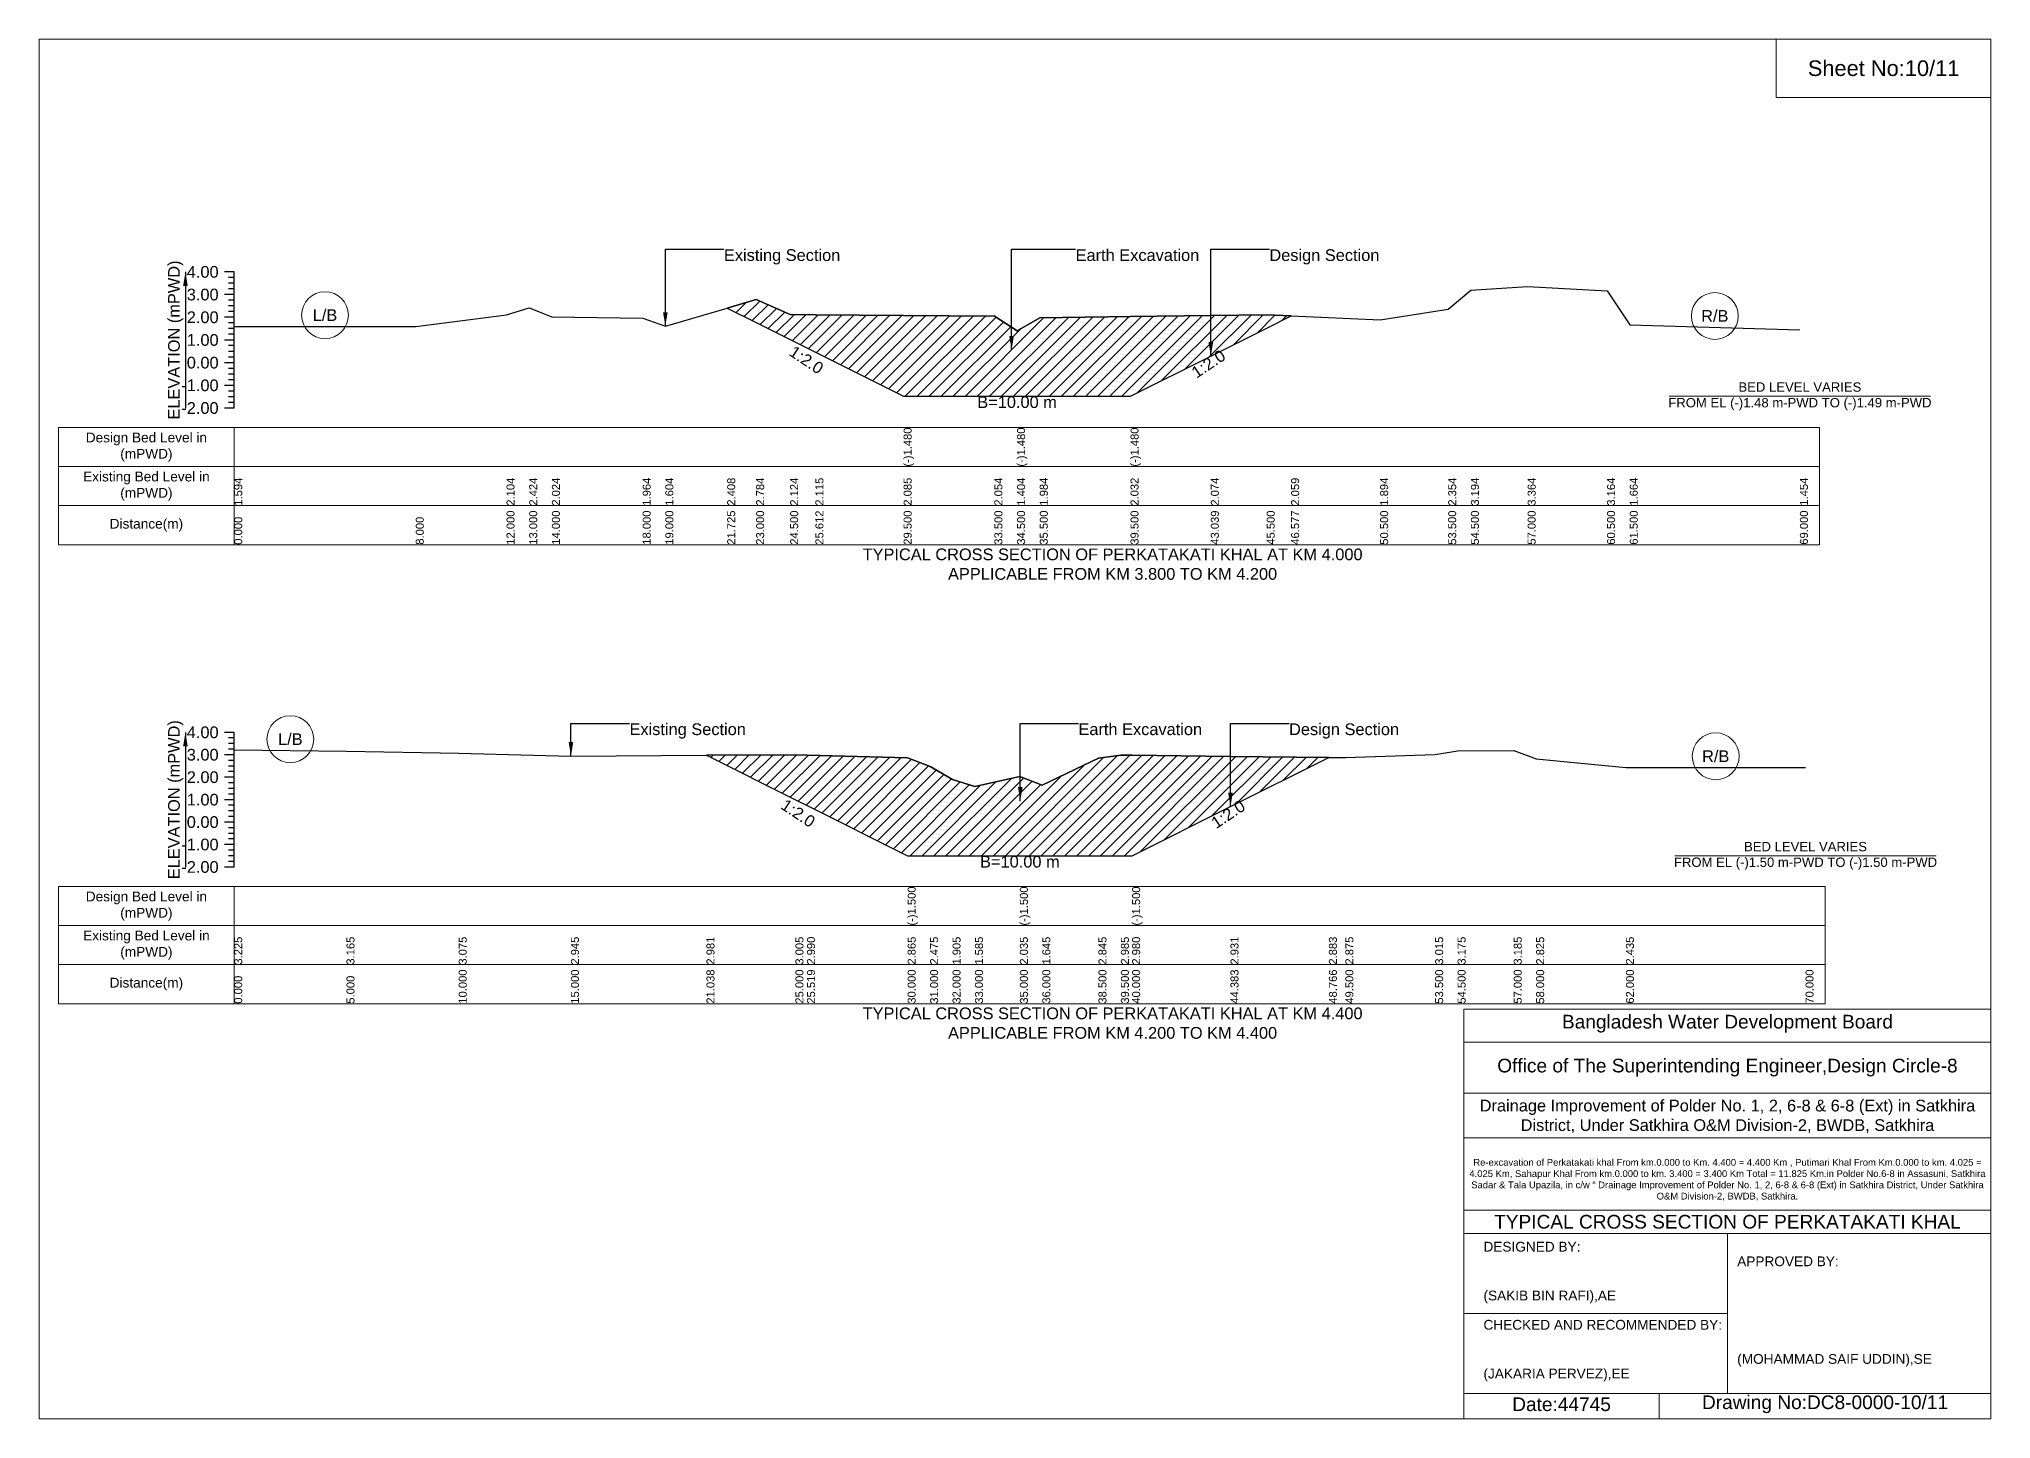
# Model space of a CAD drawing. Header units: inches. Extents: x 91000 to 208000, y -5656 to 20000.
# Drawn here: x 190000 to 198000, y -5656 to 0 of the extents above; entities that cross this region are included whole.
import ezdxf

# ---------------------------------------------------------------- set-up
doc = ezdxf.new("R2010")
doc.units = ezdxf.units.IN
doc.header["$LTSCALE"] = 7
doc.header["$MEASUREMENT"] = 0
for name, color, linetype, lineweight in [('Cross section Data Border', 7, 'Continuous', 9), ('Cross Section Labels', 7, 'Continuous', 9), ('Existing_Bed_Level for Xsection', 7, 'Continuous', 25)]:
    doc.layers.add(name, color=color, linetype=linetype, lineweight=lineweight)
doc.styles.get("Standard").update_dxf_attribs({"font": 'arial.ttf'})
doc.dimstyles.get("Standard").update_dxf_attribs({"dimtxt": 0.18, "dimasz": 0.18, "dimexe": 0.18, "dimexo": 0.0625, "dimgap": 0.09, "dimtad": 0, "dimtih": 1, "dimtoh": 1, "dimdec": 4, "dimzin": 0, "dimdsep": 46, "dimtxsty": 'Standard', "dimcen": 0.09, "dimadec": 0, "dimazin": 0, "dimtfac": 1, "dimtdec": 4, "dimtofl": 0, "dimtmove": 0, "dimatfit": 3, "dimfxl": 1, "dimtolj": 1, "dimtzin": 0, "dimarcsym": 0})

msp = doc.modelspace()

# ---------------------------------------------------------------- hatches: boundary and pattern name
at = {"layer": 'Existing_Bed_Level for Xsection'}
h = msp.add_hatch(dxfattribs=at)
h.set_pattern_fill('ANSI31', color=256, scale=279, style=0)
h.paths.add_polyline_path([(192820.4, -1102.7), (192939, -1162), (193078.5, -1231.7), (193181.9, -1283.4), (193543.5, -1464.2), (193915.5, -1464.2), (194008.5, -1464.2), (194101.5, -1464.2), (194473.5, -1464.2), (194802.6, -1299.7), (195031.5, -1185.2), (195131.7, -1135.1), (195031.5, -1130.9), (194802.6, -1133.6), (194473.5, -1137.6), (194101.5, -1142.1), (194008.5, -1196), (193915.5, -1135.5), (193543.5, -1132.7), (193181.9, -1129.8), (193078.5, -1129), (192939, -1067.7)])
h = msp.add_hatch(dxfattribs=at)
h.set_pattern_fill('ANSI31', color=256, scale=276, style=0)
h.paths.add_polyline_path([(192735.5, -2935.5), (193100, -3117.8), (193147.7, -3141.7), (193560, -3347.8), (193652, -3347.8), (193744, -3347.8), (193836, -3347.8), (194020, -3347.8), (194112, -3347.8), (194342, -3347.8), (194434, -3347.8), (194480, -3347.8), (194883.2, -3146.2), (195286.5, -2944.6), (194883.2, -2940.1), (194480, -2935.7), (194434, -2935.2), (194342, -2948.1), (194112, -3058.5), (194020, -3022.6), (193836, -3064), (193744, -3034.6), (193652, -2982.1), (193560, -2946.2), (193147.7, -2934.7), (193100, -2933.4)])

# ---------------------------------------------------------------- linework, layer by layer
at = {"layer": 'Cross section Data Border'}
for points in [[(190080, -1592.6), (197297, -1592.6), (197297, -2072.6), (190080, -2072.6)], [(190080, -3473.8), (197320, -3473.8), (197320, -3953.8), (190080, -3953.8)]]:
    msp.add_lwpolyline(points, close=True, dxfattribs=at)
for points in [[(190800, -1592.6), (190800, -2072.6)], [(190080, -1752.6), (197297, -1752.6)], [(190080, -1912.6), (197297, -1912.6)], [(190800, -3473.8), (190800, -3953.8)], [(190080, -3633.8), (197320, -3633.8)], [(190080, -3793.8), (197320, -3793.8)]]:
    msp.add_lwpolyline(points, dxfattribs=at)
at = {"layer": 'Cross Section Labels'}
for points in [[(190000, 0), (198000, 0), (198000, -5656), (190000, -5656)], [(197120, 0), (198000, 0), (198000, -240), (197120, -240)]]:
    msp.add_lwpolyline(points, close=True, dxfattribs=at)
for points in [[(196681.2, -1464.2), (197752.8, -1464.2)], [(196704.2, -3347.8), (197775.8, -3347.8)], [(195840, -5656), (195840, -3976), (198000, -3976)], [(195840, -4112), (198000, -4112)], [(195840, -4320), (198000, -4320)], [(195840, -4504), (198000, -4504)], [(195840, -4800), (198000, -4800)], [(195840, -4896), (198000, -4896)], [(196920, -4896), (196920, -5552)], [(195840, -5224), (196920, -5224)], [(195840, -5552), (198000, -5552)], [(196640, -5552), (196640, -5656)]]:
    msp.add_lwpolyline(points, dxfattribs=at)
for centre in [(191172, -1131.8), (196868.2, -1135.1), (191030, -2869.9), (196872, -2939.8)]:
    msp.add_circle(centre, 96, dxfattribs=at)
at = {"layer": 'Existing_Bed_Level for Xsection'}
for points in [[(190800, -954.6), (190760, -954.6)], [(190800, -1512.6), (190800, -1419.6), (190800, -1326.6), (190800, -1233.6), (190800, -1140.6), (190800, -1047.6), (190800, -954.6)], [(190800, -977.8), (190776, -977.8)], [(190800, -1001.1), (190776, -1001.1)], [(190800, -1024.3), (190776, -1024.3)], [(190800, -1178.3), (191544, -1178.3), (191916, -1130.9), (192009, -1101.1), (192102, -1138.3), (192474, -1143.9), (192567, -1177.4), (192820.4, -1102.7), (192939, -1067.7), (193078.5, -1129), (193181.9, -1129.8), (193543.5, -1132.7), (193543.5, -1132.7), (193915.5, -1135.5), (194008.5, -1196), (194008.5, -1196), (194101.5, -1142.1), (194473.5, -1137.6), (194473.5, -1137.6), (194802.6, -1133.6), (195031.5, -1130.9), (195131.7, -1135.1), (195496.5, -1150.4), (195775.5, -1107.7), (195868.5, -1029.5), (196101, -1013.7), (196426.5, -1032.3), (196519.5, -1171.8), (197217, -1191.3)], [(190800, -1047.6), (190760, -1047.6)], [(190800, -1070.8), (190776, -1070.8)], [(190800, -1094.1), (190776, -1094.1)], [(190800, -1117.3), (190776, -1117.3)], [(190800, -1140.6), (190760, -1140.6)], [(190800, -1163.8), (190776, -1163.8)], [(190800, -1187.1), (190776, -1187.1)], [(190800, -1233.6), (190760, -1233.6)], [(190800, -1210.3), (190776, -1210.3)], [(190800, -1256.8), (190776, -1256.8)], [(190800, -1326.6), (190760, -1326.6)], [(190800, -1280.1), (190776, -1280.1)], [(190800, -1303.3), (190776, -1303.3)], [(190800, -1349.8), (190776, -1349.8)], [(190800, -1419.6), (190760, -1419.6)], [(190800, -1373.1), (190776, -1373.1)], [(190800, -1396.3), (190776, -1396.3)], [(190800, -1512.6), (190760, -1512.6)], [(190800, -1442.8), (190776, -1442.8)], [(190800, -1466.1), (190776, -1466.1)], [(190800, -1489.3), (190776, -1489.3)], [(190800, -2841.8), (190760, -2841.8)], [(190800, -2864.8), (190776, -2864.8)], [(190800, -3393.8), (190800, -3301.8), (190800, -3209.8), (190800, -3117.8), (190800, -3025.8), (190800, -2933.8), (190800, -2841.8)], [(190800, -2933.8), (190760, -2933.8)], [(190800, -2887.8), (190776, -2887.8)], [(190800, -2910.8), (190776, -2910.8)], [(190800, -2956.8), (190776, -2956.8)], [(190800, -2913.1), (191260, -2918.6), (191720, -2926.9), (192180, -2938.9), (192735.5, -2935.5), (193100, -2933.4), (193147.7, -2934.7), (193560, -2946.2), (193560, -2946.2), (193652, -2982.1), (193744, -3034.6), (193836, -3064), (194020, -3022.6), (194020, -3022.6), (194112, -3058.5), (194342, -2948.1), (194434, -2935.2), (194480, -2935.7), (194480, -2935.7), (194883.2, -2940.1), (195286.5, -2944.6), (195354, -2945.3), (195722, -2932.4), (195814, -2917.7), (196044, -2916.8), (196136, -2949.9), (196504, -2985.8), (197240, -2985.8)], [(190800, -3025.8), (190760, -3025.8)], [(190800, -2979.8), (190776, -2979.8)], [(190800, -3002.8), (190776, -3002.8)], [(190800, -3117.8), (190760, -3117.8)], [(190800, -3048.8), (190776, -3048.8)], [(190800, -3071.8), (190776, -3071.8)], [(190800, -3094.8), (190776, -3094.8)], [(190800, -3140.8), (190776, -3140.8)], [(190800, -3163.8), (190776, -3163.8)], [(190800, -3186.8), (190776, -3186.8)], [(190800, -3209.8), (190760, -3209.8)], [(190800, -3232.8), (190776, -3232.8)], [(190800, -3255.8), (190776, -3255.8)], [(190800, -3278.8), (190776, -3278.8)], [(190800, -3301.8), (190760, -3301.8)], [(190800, -3324.8), (190776, -3324.8)], [(190800, -3347.8), (190776, -3347.8)], [(190800, -3393.8), (190760, -3393.8)], [(190800, -3370.8), (190776, -3370.8)]]:
    msp.add_lwpolyline(points, dxfattribs=at)
for points in [[(192820.4, -1102.7), (192939, -1162), (193078.5, -1231.7), (193181.9, -1283.4), (193543.5, -1464.2), (193543.5, -1464.2), (193915.5, -1464.2), (194008.5, -1464.2), (194008.5, -1464.2), (194101.5, -1464.2), (194473.5, -1464.2), (194473.5, -1464.2), (194802.6, -1299.7), (195031.5, -1185.2), (195131.7, -1135.1), (195031.5, -1130.9), (194802.6, -1133.6), (194473.5, -1137.6), (194473.5, -1137.6), (194101.5, -1142.1), (194008.5, -1196), (194008.5, -1196), (193915.5, -1135.5), (193543.5, -1132.7), (193543.5, -1132.7), (193181.9, -1129.8), (193078.5, -1129), (192939, -1067.7)], [(192735.5, -2935.5), (192735.5, -2935.5), (193100, -3117.8), (193147.7, -3141.7), (193560, -3347.8), (193560, -3347.8), (193652, -3347.8), (193744, -3347.8), (193836, -3347.8), (194020, -3347.8), (194020, -3347.8), (194112, -3347.8), (194342, -3347.8), (194434, -3347.8), (194480, -3347.8), (194480, -3347.8), (194883.2, -3146.2), (195286.5, -2944.6), (195286.5, -2944.6), (195286.5, -2944.6), (194883.2, -2940.1), (194480, -2935.7), (194480, -2935.7), (194434, -2935.2), (194342, -2948.1), (194112, -3058.5), (194020, -3022.6), (194020, -3022.6), (193836, -3064), (193744, -3034.6), (193652, -2982.1), (193560, -2946.2), (193560, -2946.2), (193147.7, -2934.7), (193100, -2933.4), (192735.5, -2935.5)]]:
    msp.add_lwpolyline(points, close=True, dxfattribs=at)

# ---------------------------------------------------------------- texts
at = {"layer": 'Cross section Data Border', "char_height": 40, "width": 640, "attachment_point": 5}
for s, insert in [('Design Bed Level in (mPWD)', (190440, -1672.6)), ('Existing Bed Level in (mPWD)', (190440, -1832.6)), ('Distance(m)', (190440, -1992.6)), ('Design Bed Level in (mPWD)', (190440, -3553.8)), ('Existing Bed Level in (mPWD)', (190440, -3713.8)), ('Distance(m)', (190440, -3873.8))]:
    msp.add_mtext(s, dxfattribs=dict(at, insert=insert))
at = {"layer": 'Cross Section Labels'}
for s, insert, char_height, attachment_point in [('Sheet No:10/11', (197560, -120), 64, 5), ('Existing Section', (192807, -861.6), 48, 1), ('Earth Excavation', (194248.5, -861.6), 48, 1), ('Design Section', (195042.6, -861.6), 48, 1), ('L/B', (191172, -1131.8), 48, 5), ('R/B', (196868.2, -1135.1), 48, 5), ('BED LEVEL VARIES ^JFROM EL (-)1.48 m-PWD TO (-)1.49 m-PWD', (197217, -1464.2), 38.4, 5), ('B=10.00 m', (194008.5, -1464.2), 48, 2), ('TYPICAL CROSS SECTION OF PERKATAKATI KHAL AT KM 4.000^JAPPLICABLE FROM KM 3.800 TO KM 4.200', (194400, -2152.6), 48, 5), ('L/B', (191030, -2869.9), 48, 5), ('Existing Section', (192420, -2805), 48, 1), ('Earth Excavation', (194260, -2805), 48, 1), ('Design Section', (195123.2, -2805), 48, 1), ('R/B', (196872, -2939.8), 48, 5), ('B=10.00 m', (194020, -3347.8), 48, 2), ('BED LEVEL VARIES ^JFROM EL (-)1.50 m-PWD TO (-)1.50 m-PWD', (197240, -3347.8), 38.4, 5), ('TYPICAL CROSS SECTION OF PERKATAKATI KHAL AT KM 4.400^JAPPLICABLE FROM KM 4.200 TO KM 4.400', (194400, -4033.8), 48, 5), ('Bangladesh Water Development Board', (196920, -4036), 56, 5), ('Office of The Superintending Engineer,Design Circle-8', (196920, -4216), 56, 5)]:
    msp.add_mtext(s, dxfattribs=dict(at, insert=insert, char_height=char_height, attachment_point=attachment_point))
at = {"layer": 'Cross Section Labels', "char_height": 48, "attachment_point": 2}
for insert, rotation in [((193158.7, -1295.1), 326.30993), ((194779.4, -1311.3), 33.69007), ((193124.7, -3153.2), 326.30993), ((194860.2, -3157.7), 33.69007)]:
    msp.add_mtext('1:2.0', dxfattribs=dict(at, insert=insert, rotation=rotation))
at = {"layer": 'Cross Section Labels'}
for s, insert, char_height, width, attachment_point in [('Drainage Improvement of Polder No. 1, 2, 6-8 & 6-8 (Ext) in Satkhira District, Under Satkhira O&M Division-2, BWDB, Satkhira', (196920, -4416), 48, 2240, 5), ('Re-excavation of Perkatakati khal From km.0.000 to Km. 4.400 = 4.400 Km , Putimari Khal From Km.0.000 to km. 4.025 = 4.025 Km, Sahapur Khal From km.0.000 to km. 3.400 = 3.400 Km Total = 11.825 Km.in Polder No.6-8 in Assasuni, Satkhira Sadar & Tala Upazila, in c/w “ Drainage Improvement of Polder No. 1, 2, 6-8 & 6-8 (Ext) in Satkhira District, Under Satkhira O&M Division-2, BWDB, Satkhira.', (196920, -4676), 27.6889, 2160, 5), ('TYPICAL CROSS SECTION OF PERKATAKATI KHAL', (196920, -4848), 56, 2240, 5), ('DESIGNED BY:^J^J^J(SAKIB BIN RAFI),AE', (195920, -5056), 40, 1120, 4), ('APPROVED BY:^J^J^J^J^J^J(MOHAMMAD SAIF UDDIN),SE', (196960, -5216), 40, 1120, 4), ('CHECKED AND RECOMMENDED BY:^J^J^J(JAKARIA PERVEZ),EE', (195920, -5376), 40, 1120, 4), ('Date:44745', (196240, -5596), 56, 1120, 5), ('Drawing No:DC8-0000-10/11', (197320, -5596), 56, 1760, 5)]:
    msp.add_mtext(s, dxfattribs=dict(at, insert=insert, char_height=char_height, width=width, attachment_point=attachment_point))
at = {"layer": 'Existing_Bed_Level for Xsection', "rotation": 90}
for s, insert, char_height, attachment_point in [('ELEVATION (mPWD)', (190560, -1233.6), 48, 5), ('(-)1.480', (193543.5, -1752.6), 32.8, 1), ('(-)1.480', (194008.5, -1752.6), 32.8, 1), ('(-)1.480', (194473.5, -1752.6), 32.8, 1), ('1.594', (190800, -1912.6), 32.8, 1), ('2.104', (191916, -1912.6), 32.8, 1), ('2.424', (192009, -1912.6), 32.8, 1), ('2.024', (192102, -1912.6), 32.8, 1), ('1.964', (192474, -1912.6), 32.8, 1), ('1.604', (192567, -1912.6), 32.8, 1), ('2.408', (192820.4, -1912.6), 32.8, 1), ('2.784', (192939, -1912.6), 32.8, 1), ('2.124', (193078.5, -1912.6), 32.8, 1), ('2.115', (193181.9, -1912.6), 32.8, 1), ('2.085', (193543.5, -1912.6), 32.8, 1), ('2.054', (193915.5, -1912.6), 32.8, 1), ('1.404', (194008.5, -1912.6), 32.8, 1), ('1.984', (194101.5, -1912.6), 32.8, 1), ('2.032', (194473.5, -1912.6), 32.8, 1), ('2.074', (194802.6, -1912.6), 32.8, 1), ('2.059', (195131.7, -1912.6), 32.8, 1), ('1.894', (195496.5, -1912.6), 32.8, 1), ('2.354', (195775.5, -1912.6), 32.8, 1), ('3.194', (195868.5, -1912.6), 32.8, 1), ('3.364', (196101, -1912.6), 32.8, 1), ('3.164', (196426.5, -1912.6), 32.8, 1), ('1.664', (196519.5, -1912.6), 32.8, 1), ('1.454', (197217, -1912.6), 32.8, 1), ('0.000', (190800, -2072.6), 32.8, 1), ('8.000', (191544, -2072.6), 32.8, 1), ('12.000', (191916, -2072.6), 32.8, 1), ('13.000', (192009, -2072.6), 32.8, 1), ('14.000', (192102, -2072.6), 32.8, 1), ('18.000', (192474, -2072.6), 32.8, 1), ('19.000', (192567, -2072.6), 32.8, 1), ('21.725', (192820.4, -2072.6), 32.8, 1), ('23.000', (192939, -2072.6), 32.8, 1), ('24.500', (193078.5, -2072.6), 32.8, 1), ('25.612', (193181.9, -2072.6), 32.8, 1), ('29.500', (193543.5, -2072.6), 32.8, 1), ('33.500', (193915.5, -2072.6), 32.8, 1), ('34.500', (194008.5, -2072.6), 32.8, 1), ('35.500', (194101.5, -2072.6), 32.8, 1), ('39.500', (194473.5, -2072.6), 32.8, 1), ('43.039', (194802.6, -2072.6), 32.8, 1), ('45.500', (195031.5, -2072.6), 32.8, 1), ('46.577', (195131.7, -2072.6), 32.8, 1), ('50.500', (195496.5, -2072.6), 32.8, 1), ('53.500', (195775.5, -2072.6), 32.8, 1), ('54.500', (195868.5, -2072.6), 32.8, 1), ('57.000', (196101, -2072.6), 32.8, 1), ('60.500', (196426.5, -2072.6), 32.8, 1), ('61.500', (196519.5, -2072.6), 32.8, 1), ('69.000', (197217, -2072.6), 32.8, 1), ('ELEVATION (mPWD)', (190560, -3117.8), 48, 5), ('(-)1.500', (193560, -3633.8), 32.8, 1), ('(-)1.500', (194020, -3633.8), 32.8, 1), ('(-)1.500', (194480, -3633.8), 32.8, 1), ('3.225', (190800, -3793.8), 32.8, 1), ('3.165', (191260, -3793.8), 32.8, 1), ('3.075', (191720, -3793.8), 32.8, 1), ('2.945', (192180, -3793.8), 32.8, 1), ('2.981', (192735.5, -3793.8), 32.8, 1), ('3.005', (193100, -3793.8), 32.8, 1), ('2.990', (193147.7, -3793.8), 32.8, 1), ('2.865', (193560, -3793.8), 32.8, 1), ('2.475', (193652, -3793.8), 32.8, 1), ('1.905', (193744, -3793.8), 32.8, 1), ('1.585', (193836, -3793.8), 32.8, 1), ('2.035', (194020, -3793.8), 32.8, 1), ('1.645', (194112, -3793.8), 32.8, 1), ('2.845', (194342, -3793.8), 32.8, 1), ('2.985', (194434, -3793.8), 32.8, 1), ('2.980', (194480, -3793.8), 32.8, 1), ('2.931', (194883.2, -3793.8), 32.8, 1), ('2.883', (195286.5, -3793.8), 32.8, 1), ('2.875', (195354, -3793.8), 32.8, 1), ('3.015', (195722, -3793.8), 32.8, 1), ('3.175', (195814, -3793.8), 32.8, 1), ('3.185', (196044, -3793.8), 32.8, 1), ('2.825', (196136, -3793.8), 32.8, 1), ('2.435', (196504, -3793.8), 32.8, 1), ('10.000', (191720, -3953.8), 32.8, 1), ('15.000', (192180, -3953.8), 32.8, 1), ('21.038', (192735.5, -3953.8), 32.8, 1), ('25.000', (193100, -3953.8), 32.8, 1), ('25.519', (193147.7, -3953.8), 32.8, 1), ('30.000', (193560, -3953.8), 32.8, 1), ('31.000', (193652, -3953.8), 32.8, 1), ('32.000', (193744, -3953.8), 32.8, 1), ('33.000', (193836, -3953.8), 32.8, 1), ('35.000', (194020, -3953.8), 32.8, 1), ('36.000', (194112, -3953.8), 32.8, 1), ('38.500', (194342, -3953.8), 32.8, 1), ('39.500', (194434, -3953.8), 32.8, 1), ('40.000', (194480, -3953.8), 32.8, 1), ('44.383', (194883.2, -3953.8), 32.8, 1), ('48.766', (195286.5, -3953.8), 32.8, 1), ('49.500', (195354, -3953.8), 32.8, 1), ('53.500', (195722, -3953.8), 32.8, 1), ('54.500', (195814, -3953.8), 32.8, 1), ('57.000', (196044, -3953.8), 32.8, 1), ('58.000', (196136, -3953.8), 32.8, 1), ('62.000', (196504, -3953.8), 32.8, 1), ('70.000', (197240, -3953.8), 32.8, 1), ('0.000', (190800, -3953.8), 32.8, 1), ('5.000', (191260, -3953.8), 32.8, 1)]:
    msp.add_mtext(s, dxfattribs=dict(at, insert=insert, char_height=char_height, attachment_point=attachment_point))
at = {"layer": 'Existing_Bed_Level for Xsection', "char_height": 48, "attachment_point": 6}
for s, insert in [('4.00', (190736, -954.6)), ('3.00', (190736, -1047.6)), ('2.00', (190736, -1140.6)), ('1.00', (190736, -1233.6)), ('0.00', (190736, -1326.6)), ('-1.00', (190736, -1419.6)), ('-2.00', (190736, -1512.6)), ('4.00', (190736, -2841.8)), ('3.00', (190736, -2933.8)), ('2.00', (190736, -3025.8)), ('1.00', (190736, -3117.8)), ('0.00', (190736, -3209.8)), ('-1.00', (190736, -3301.8)), ('-2.00', (190736, -3393.8))]:
    msp.add_mtext(s, dxfattribs=dict(at, insert=insert))

# ---------------------------------------------------------------- leaders
at = {"layer": 'Cross Section Labels', "annotation_type": 0, "has_hookline": 1, "hookline_direction": 0}
for points, text_width in [([(192567, -1177.4), (192567, -861.6), (192806.9, -861.6)], 467.2), ([(193985.9, -1274.8), (193985.9, -861.6), (194248.4, -861.6)], 497), ([(194802.6, -1299.7), (194802.6, -861.6), (195042.5, -861.6)], 441.2), ([(192180, -2938.9), (192180, -2805), (192419.9, -2805)], 467.2), ([(194021.6, -3123.3), (194021.6, -2805), (194259.9, -2805)], 497), ([(194883.2, -3146.2), (194883.2, -2805), (195123.2, -2805)], 441.2)]:
    msp.add_leader(points, dimstyle='Standard', override={"dimasz": 57.6}, dxfattribs=dict(at, text_width=text_width))
at = {"layer": 'Existing_Bed_Level for Xsection'}
for points in [[(190600, -954.6), (190600, -1512.6)], [(190600, -2841.8), (190600, -3393.8)]]:
    msp.add_leader(points, dimstyle='Standard', override={"dimasz": 57.6}, dxfattribs=at)

doc.saveas('drawing.dxf')
